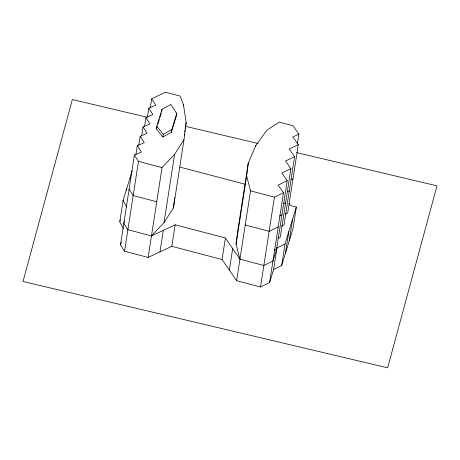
<?xml version="1.0" encoding="UTF-8"?>
<svg xmlns="http://www.w3.org/2000/svg" width="460" height="460" viewBox="0 0 460 460"><rect width="100%" height="100%" fill="white"/><g stroke="black" fill="none" stroke-linecap="round" stroke-linejoin="round"><path stroke-width="0.69" d="M124.43 221.386L123.815 223.393L127.903 229.718L151.466 235.911L164.042 222.594L173.42 208L174.363 200.439M174.535 199.065L174.708 197.691M173.42 208L183.994 139.679L186.145 122.498L183.482 104.644L180.078 96.048L165.387 92.184L151.662 98.843L150.259 107.904M289.075 203.441L290.57 205.551L296.343 207.069L285.005 243.995L276.972 247.894L272.93 261.05L263.844 265.46L239.953 259.181L236.072 244.237L237.693 231.311L248.273 162.989L255.858 145.429L266.904 130.191L279.145 122.095L293.014 125.741L298.908 134.067L297.396 143.83M236.072 244.237L246.652 175.915L248.273 162.989M132.152 170.867L123.079 200.405L119.749 221.927L123.418 228.591M126.488 190.336L126.81 188.255M130.226 178.181L130.548 176.099M276.972 247.894L273.642 269.416L269.6 282.572L260.51 286.983L236.618 280.703L222.071 259.52L171.833 246.313L148.131 257.433L124.568 251.24L120.485 244.915L134.395 155.072L141.358 152.024L137.27 145.699L144.233 142.652L140.15 136.332L147.114 133.279L143.025 126.96L149.989 123.912L145.906 117.587L152.869 114.54L148.787 108.215L155.744 105.167L151.662 98.843M135.867 154.767L137.27 145.699M138.748 145.394L140.15 136.332M141.623 136.022L143.025 126.96M124.568 251.24L138.477 161.397L134.395 155.072M144.503 126.649L145.906 117.587M147.378 117.277L148.787 108.215M156.406 128.938L156.826 126.247L162.041 109.267L170.798 104.42L176.732 113.476L176.318 116.167L171.356 132.313L162.852 137.028L156.406 128.938L157.032 126.902M161.621 111.958L162.041 109.267M162.852 137.028L163.265 134.337L156.826 126.247M148.131 257.433L162.041 167.595L174.622 154.273L183.994 139.679M171.356 132.313L171.775 129.622L176.732 113.476M164.042 222.594L174.622 154.273M159.982 251.873L163.317 230.351M183.27 106.053L183.482 104.644M184.184 135.177L184.402 133.768M184.73 131.652L184.949 130.243M185.167 128.834L186.145 122.498M171.833 246.313L175.168 224.79L225.4 237.998L239.953 259.181M222.071 259.52L225.4 237.998M229.344 270.112L232.679 248.59M255.639 146.838L255.858 145.429M236.618 280.703L250.527 190.86L246.652 175.915M260.51 286.983L274.419 197.139L283.504 192.728L278.116 185.11L287.201 180.699L281.808 173.081L290.898 168.67L285.505 161.046L294.59 156.642L289.196 149.017L298.287 144.607L292.893 136.988L298.908 134.067M269.6 282.572L283.504 192.728M287.201 180.699L276.627 249.021L274.2 250.194M290.898 168.67L280.318 236.992L277.897 238.165M294.59 156.642L284.015 224.963L281.589 226.136M298.287 144.607L287.707 212.928L285.286 214.107M273.642 269.416L281.675 265.518L285.005 243.995M285.482 253.115L288.817 231.593M289.248 240.856L292.577 219.334M296.343 207.069L293.014 228.591L281.675 265.518M119.956 221.254L120.37 219.903M120.485 244.915L121.296 242.27M157.866 124.183L159.327 119.433M159.746 118.07L161.207 113.321M163.265 134.337L171.775 129.622M291.18 179.653L292.997 178.767M287.483 191.682L289.305 190.802M283.791 203.711L285.608 202.831M279.49 216.039L281.911 214.86M278.219 226.889L269.129 231.299L245.237 225.02M151.466 235.911L175.168 224.79M147.102 117.231L72.358 99.538L23 281.503L387.642 367.816L437 185.851L296.591 152.617M185.524 126.327L258.169 143.52M179.9 167.101L245.686 184.397M138.477 161.397L162.041 167.595M250.527 190.86L274.419 197.139M156.756 201.756L133.187 195.558L129.105 189.232M123.079 200.405L126.753 207.069"/></g></svg>
